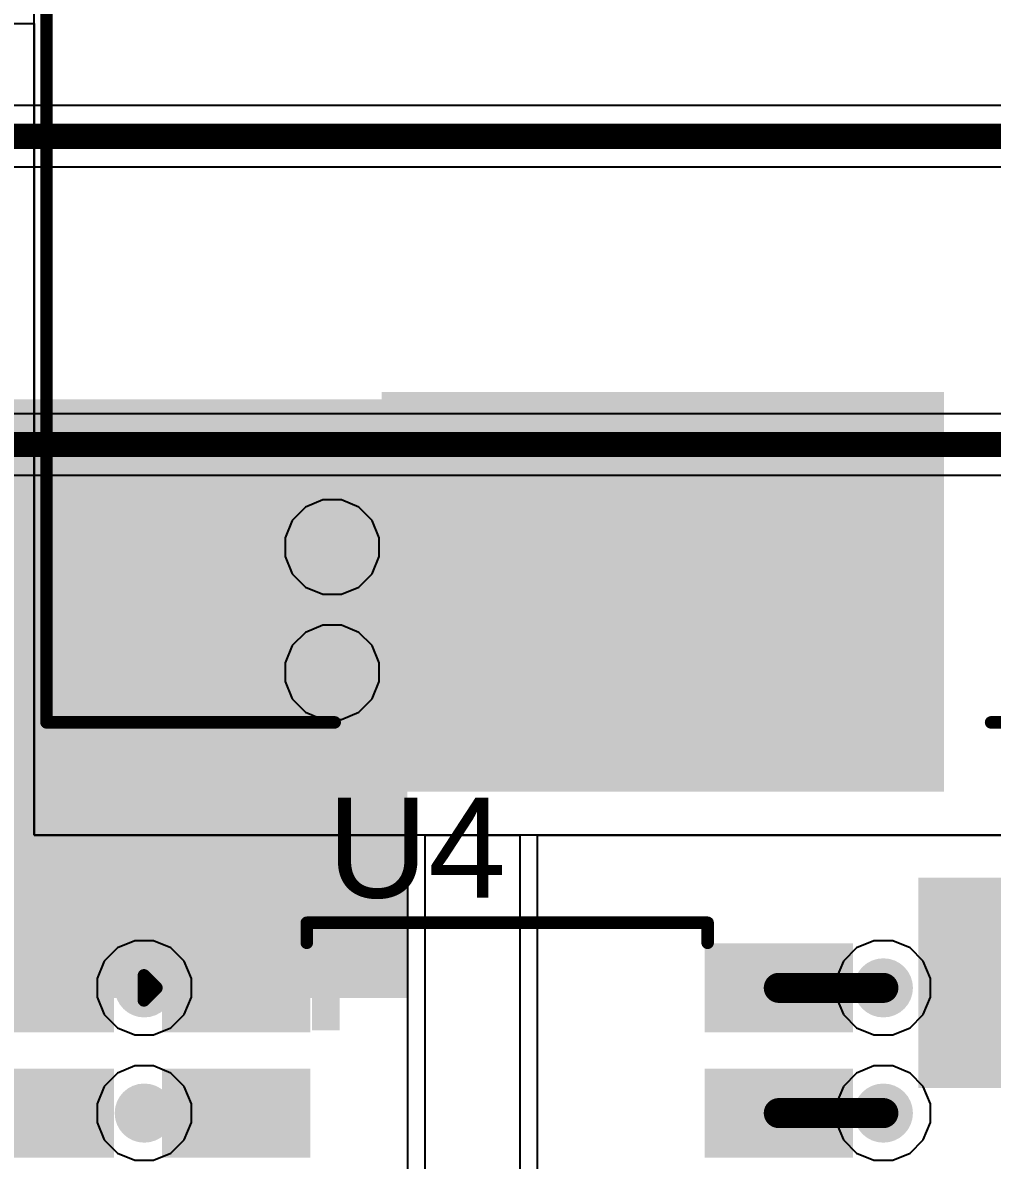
# Model space of a CAD drawing. Header units: millimetres. Extents: x 0 to 215, y 0 to 215.
# Drawn here: x 2.9215 to 3.3085, y 1.9562 to 2.4103 of the extents above; entities that cross this region are included whole.
import ezdxf

# ---------------------------------------------------------------- set-up
doc = ezdxf.new("R2010")
doc.units = ezdxf.units.MM
doc.header["$MEASUREMENT"] = 0
for name, color, linetype in [('BottomLayer', 5, 'Continuous'), ('TopLayer', 1, 'Continuous'), ('TopOverlay', 2, 'Continuous'), ('TopPaste', 8, 'Continuous'), ('TopSolder', 216, 'Continuous'), ('ViaHoleLayer', 16, 'Continuous')]:
    doc.layers.add(name, color=color, linetype=linetype)
doc.styles.add('Arial', font='', dxfattribs={"height": 0.2})
doc.styles.get('Arial').set_extended_font_data('Arial')

# ---------------------------------------------------------------- blocks, each defined once
blk = doc.blocks.new('SOP_8_21')
at = {"layer": 'TopLayer'}
for points in [[(-0.13386, 0.08878), (-0.08268, 0.08878), (-0.08268, 0.06122), (-0.13386, 0.06122)], [(0.08268, 0.08878), (0.13386, 0.08878), (0.13386, 0.06122), (0.08268, 0.06122)], [(-0.13386, 0.03878), (-0.08268, 0.03878), (-0.08268, 0.01122), (-0.13386, 0.01122)], [(0.08268, 0.03878), (0.13386, 0.03878), (0.13386, 0.01122), (0.08268, 0.01122)], [(-0.13386, -0.01122), (-0.08268, -0.01122), (-0.08268, -0.03878), (-0.13386, -0.03878)], [(0.08268, -0.01122), (0.13386, -0.01122), (0.13386, -0.03878), (0.08268, -0.03878)], [(-0.13386, -0.06122), (-0.08268, -0.06122), (-0.08268, -0.08878), (-0.13386, -0.08878)], [(0.08268, -0.06122), (0.13386, -0.06122), (0.13386, -0.08878), (0.08268, -0.08878)]]:
    blk.add_hatch(color=1, dxfattribs=at).paths.add_polyline_path(points)
at = {"layer": 'TopOverlay'}
blk.add_hatch(color=2, dxfattribs=at).paths.add_polyline_path([(-0.078, 0.058), (-0.067, 0.058), (-0.067, 0.084), (-0.078, 0.084)])
at = {"layer": 'TopPaste'}
for points in [[(-0.13386, 0.08878), (-0.08268, 0.08878), (-0.08268, 0.06122), (-0.13386, 0.06122)], [(0.08268, 0.08878), (0.13386, 0.08878), (0.13386, 0.06122), (0.08268, 0.06122)], [(-0.13386, 0.03878), (-0.08268, 0.03878), (-0.08268, 0.01122), (-0.13386, 0.01122)], [(0.08268, 0.03878), (0.13386, 0.03878), (0.13386, 0.01122), (0.08268, 0.01122)], [(-0.13386, -0.01122), (-0.08268, -0.01122), (-0.08268, -0.03878), (-0.13386, -0.03878)], [(0.08268, -0.01122), (0.13386, -0.01122), (0.13386, -0.03878), (0.08268, -0.03878)], [(-0.13386, -0.06122), (-0.08268, -0.06122), (-0.08268, -0.08878), (-0.13386, -0.08878)], [(0.08268, -0.06122), (0.13386, -0.06122), (0.13386, -0.08878), (0.08268, -0.08878)]]:
    blk.add_hatch(color=8, dxfattribs=at).paths.add_polyline_path(points)
at = {"layer": 'TopSolder'}
for points in [[(-0.13786, 0.09278), (-0.07868, 0.09278), (-0.07868, 0.05722), (-0.13786, 0.05722)], [(0.07868, 0.09278), (0.13786, 0.09278), (0.13786, 0.05722), (0.07868, 0.05722)], [(-0.13786, 0.04278), (-0.07868, 0.04278), (-0.07868, 0.00722), (-0.13786, 0.00722)], [(0.07868, 0.04278), (0.13786, 0.04278), (0.13786, 0.00722), (0.07868, 0.00722)], [(-0.13786, -0.00722), (-0.07868, -0.00722), (-0.07868, -0.04278), (-0.13786, -0.04278)], [(0.07868, -0.00722), (0.13786, -0.00722), (0.13786, -0.04278), (0.07868, -0.04278)], [(-0.13786, -0.05722), (-0.07868, -0.05722), (-0.07868, -0.09278), (-0.13786, -0.09278)], [(0.07868, -0.05722), (0.13786, -0.05722), (0.13786, -0.09278), (0.07868, -0.09278)]]:
    blk.add_hatch(color=216, dxfattribs=at).paths.add_polyline_path(points)
at = {"layer": 'TopOverlay', "const_width": 0.005}
for points in [[(-0.08014, 0.101), (0.07986, 0.101)], [(-0.08014, 0.093), (-0.08014, 0.101)], [(0.07986, 0.093), (0.07986, 0.101)], [(-0.14514, 0.08), (-0.14014, 0.075)], [(-0.14514, 0.07), (-0.14514, 0.08)], [(-0.14514, 0.07), (-0.14014, 0.075)], [(-0.08014, -0.101), (-0.08014, -0.093)], [(0.07986, -0.101), (0.07986, -0.093)], [(-0.08014, -0.101), (0.07986, -0.101)]]:
    blk.add_lwpolyline(points, dxfattribs=at)
at = {"layer": 'TopOverlay', "const_width": 0.0025}
for points in [[(-0.08139, 0.101, 1), (-0.07889, 0.101, 1)], [(-0.08139, 0.101, 1), (-0.07889, 0.101, 1)], [(0.07861, 0.101, 1), (0.08111, 0.101, 1)], [(0.07861, 0.101, 1), (0.08111, 0.101, 1)], [(-0.08139, 0.093, 1), (-0.07889, 0.093, 1)], [(0.07861, 0.093, 1), (0.08111, 0.093, 1)], [(-0.14639, 0.08, 1), (-0.14389, 0.08, 1)], [(-0.14639, 0.08, 1), (-0.14389, 0.08, 1)], [(-0.14139, 0.075, 1), (-0.13889, 0.075, 1)], [(-0.14139, 0.075, 1), (-0.13889, 0.075, 1)], [(-0.14639, 0.07, 1), (-0.14389, 0.07, 1)], [(-0.14639, 0.07, 1), (-0.14389, 0.07, 1)], [(-0.08139, -0.093, 1), (-0.07889, -0.093, 1)], [(0.07861, -0.093, 1), (0.08111, -0.093, 1)], [(-0.08139, -0.101, 1), (-0.07889, -0.101, 1)], [(-0.08139, -0.101, 1), (-0.07889, -0.101, 1)], [(0.07861, -0.101, 1), (0.08111, -0.101, 1)], [(0.07861, -0.101, 1), (0.08111, -0.101, 1)]]:
    blk.add_lwpolyline(points, format="xyb", close=True, dxfattribs=at)
blk = doc.blocks.new('SOP_8_22')
at = {"layer": 'TopLayer'}
for points in [[(-0.13386, 0.08878), (-0.08268, 0.08878), (-0.08268, 0.06122), (-0.13386, 0.06122)], [(0.08268, 0.08878), (0.13386, 0.08878), (0.13386, 0.06122), (0.08268, 0.06122)], [(-0.13386, 0.03878), (-0.08268, 0.03878), (-0.08268, 0.01122), (-0.13386, 0.01122)], [(0.08268, 0.03878), (0.13386, 0.03878), (0.13386, 0.01122), (0.08268, 0.01122)], [(-0.13386, -0.01122), (-0.08268, -0.01122), (-0.08268, -0.03878), (-0.13386, -0.03878)], [(0.08268, -0.01122), (0.13386, -0.01122), (0.13386, -0.03878), (0.08268, -0.03878)], [(-0.13386, -0.06122), (-0.08268, -0.06122), (-0.08268, -0.08878), (-0.13386, -0.08878)], [(0.08268, -0.06122), (0.13386, -0.06122), (0.13386, -0.08878), (0.08268, -0.08878)]]:
    blk.add_hatch(color=1, dxfattribs=at).paths.add_polyline_path(points)
at = {"layer": 'TopOverlay'}
blk.add_hatch(color=2, dxfattribs=at).paths.add_polyline_path([(-0.078, 0.058), (-0.067, 0.058), (-0.067, 0.084), (-0.078, 0.084)])
at = {"layer": 'TopPaste'}
for points in [[(-0.13386, 0.08878), (-0.08268, 0.08878), (-0.08268, 0.06122), (-0.13386, 0.06122)], [(0.08268, 0.08878), (0.13386, 0.08878), (0.13386, 0.06122), (0.08268, 0.06122)], [(-0.13386, 0.03878), (-0.08268, 0.03878), (-0.08268, 0.01122), (-0.13386, 0.01122)], [(0.08268, 0.03878), (0.13386, 0.03878), (0.13386, 0.01122), (0.08268, 0.01122)], [(-0.13386, -0.01122), (-0.08268, -0.01122), (-0.08268, -0.03878), (-0.13386, -0.03878)], [(0.08268, -0.01122), (0.13386, -0.01122), (0.13386, -0.03878), (0.08268, -0.03878)], [(-0.13386, -0.06122), (-0.08268, -0.06122), (-0.08268, -0.08878), (-0.13386, -0.08878)], [(0.08268, -0.06122), (0.13386, -0.06122), (0.13386, -0.08878), (0.08268, -0.08878)]]:
    blk.add_hatch(color=8, dxfattribs=at).paths.add_polyline_path(points)
at = {"layer": 'TopSolder'}
for points in [[(-0.13786, 0.09278), (-0.07868, 0.09278), (-0.07868, 0.05722), (-0.13786, 0.05722)], [(0.07868, 0.09278), (0.13786, 0.09278), (0.13786, 0.05722), (0.07868, 0.05722)], [(-0.13786, 0.04278), (-0.07868, 0.04278), (-0.07868, 0.00722), (-0.13786, 0.00722)], [(0.07868, 0.04278), (0.13786, 0.04278), (0.13786, 0.00722), (0.07868, 0.00722)], [(-0.13786, -0.00722), (-0.07868, -0.00722), (-0.07868, -0.04278), (-0.13786, -0.04278)], [(0.07868, -0.00722), (0.13786, -0.00722), (0.13786, -0.04278), (0.07868, -0.04278)], [(-0.13786, -0.05722), (-0.07868, -0.05722), (-0.07868, -0.09278), (-0.13786, -0.09278)], [(0.07868, -0.05722), (0.13786, -0.05722), (0.13786, -0.09278), (0.07868, -0.09278)]]:
    blk.add_hatch(color=216, dxfattribs=at).paths.add_polyline_path(points)
at = {"layer": 'TopOverlay', "const_width": 0.005}
for points in [[(-0.08014, 0.101), (0.07986, 0.101)], [(-0.08014, 0.093), (-0.08014, 0.101)], [(0.07986, 0.093), (0.07986, 0.101)], [(-0.14514, 0.08), (-0.14014, 0.075)], [(-0.14514, 0.07), (-0.14514, 0.08)], [(-0.14514, 0.07), (-0.14014, 0.075)], [(-0.08014, -0.101), (-0.08014, -0.093)], [(0.07986, -0.101), (0.07986, -0.093)], [(-0.08014, -0.101), (0.07986, -0.101)]]:
    blk.add_lwpolyline(points, dxfattribs=at)
at = {"layer": 'TopOverlay', "const_width": 0.0025}
for points in [[(-0.08139, 0.101, 1), (-0.07889, 0.101, 1)], [(-0.08139, 0.101, 1), (-0.07889, 0.101, 1)], [(0.07861, 0.101, 1), (0.08111, 0.101, 1)], [(0.07861, 0.101, 1), (0.08111, 0.101, 1)], [(-0.08139, 0.093, 1), (-0.07889, 0.093, 1)], [(0.07861, 0.093, 1), (0.08111, 0.093, 1)], [(-0.14639, 0.08, 1), (-0.14389, 0.08, 1)], [(-0.14639, 0.08, 1), (-0.14389, 0.08, 1)], [(-0.14139, 0.075, 1), (-0.13889, 0.075, 1)], [(-0.14139, 0.075, 1), (-0.13889, 0.075, 1)], [(-0.14639, 0.07, 1), (-0.14389, 0.07, 1)], [(-0.14639, 0.07, 1), (-0.14389, 0.07, 1)], [(-0.08139, -0.093, 1), (-0.07889, -0.093, 1)], [(0.07861, -0.093, 1), (0.08111, -0.093, 1)], [(-0.08139, -0.101, 1), (-0.07889, -0.101, 1)], [(-0.08139, -0.101, 1), (-0.07889, -0.101, 1)], [(0.07861, -0.101, 1), (0.08111, -0.101, 1)], [(0.07861, -0.101, 1), (0.08111, -0.101, 1)]]:
    blk.add_lwpolyline(points, format="xyb", close=True, dxfattribs=at)
blk = doc.blocks.new('DR127_220_R_96')
at = {"layer": 'TopLayer'}
blk.add_hatch(color=1, dxfattribs=at).paths.add_polyline_path([(-0.27165, 0.10827), (-0.12008, 0.10827), (-0.12008, -0.10827), (-0.27165, -0.10827)])
at = {"layer": 'TopPaste'}
blk.add_hatch(color=8, dxfattribs=at).paths.add_polyline_path([(-0.27165, 0.10827), (-0.12008, 0.10827), (-0.12008, -0.10827), (-0.27165, -0.10827)])
at = {"layer": 'TopSolder'}
blk.add_hatch(color=216, dxfattribs=at).paths.add_polyline_path([(-0.27565, 0.11227), (-0.11608, 0.11227), (-0.11608, -0.11227), (-0.27565, -0.11227)])
at = {"layer": 'TopOverlay', "const_width": 0.005}
for points in [[(-0.248, 0.246), (0.248, 0.246)], [(-0.248, 0.246), (-0.248, 0.131)], [(-0.248, -0.131), (-0.248, -0.246)]]:
    blk.add_lwpolyline(points, dxfattribs=at)
at = {"layer": 'TopOverlay', "const_width": 0.0025}
for points in [[(-0.24925, 0.246, 1), (-0.24675, 0.246, 1)], [(-0.24925, 0.246, 1), (-0.24675, 0.246, 1)], [(-0.24925, 0.131, 1), (-0.24675, 0.131, 1)], [(-0.24925, -0.131, 1), (-0.24675, -0.131, 1)]]:
    blk.add_lwpolyline(points, format="xyb", close=True, dxfattribs=at)
blk = doc.blocks.new('DO_219AB__SMF__153')
at = {"layer": 'TopLayer'}
for points in [[(-0.085, 0.0235), (-0.044, 0.0235), (-0.044, -0.0235), (-0.085, -0.0235)], [(0.044, 0.0235), (0.085, 0.0235), (0.085, -0.0235), (0.044, -0.0235)]]:
    blk.add_hatch(color=1, dxfattribs=at).paths.add_polyline_path(points)
at = {"layer": 'TopOverlay'}
for points in [[(0.062, 0.027), (0.113, 0.027), (0.113, 0.042), (0.062, 0.042)], [(0.089, -0.03), (0.113, -0.03), (0.113, 0.03), (0.089, 0.03)], [(0.062, -0.042), (0.113, -0.042), (0.113, -0.027), (0.062, -0.027)]]:
    blk.add_hatch(color=2, dxfattribs=at).paths.add_polyline_path(points)
at = {"layer": 'TopPaste'}
for points in [[(-0.085, 0.0235), (-0.044, 0.0235), (-0.044, -0.0235), (-0.085, -0.0235)], [(0.044, 0.0235), (0.085, 0.0235), (0.085, -0.0235), (0.044, -0.0235)]]:
    blk.add_hatch(color=8, dxfattribs=at).paths.add_polyline_path(points)
at = {"layer": 'TopSolder'}
for points in [[(-0.089, 0.0275), (-0.04, 0.0275), (-0.04, -0.0275), (-0.089, -0.0275)], [(0.04, 0.0275), (0.089, 0.0275), (0.089, -0.0275), (0.04, -0.0275)]]:
    blk.add_hatch(color=216, dxfattribs=at).paths.add_polyline_path(points)
at = {"layer": 'TopOverlay', "const_width": 0.006}
for points in [[(0.062, 0.0405), (-0.062, 0.0405)], [(0.062, -0.0405), (-0.062, -0.0405)]]:
    blk.add_lwpolyline(points, dxfattribs=at)
at = {"layer": 'TopOverlay', "const_width": 0.003}
for points in [[(-0.0635, 0.0405, 1), (-0.0605, 0.0405, 1)], [(0.0605, 0.0405, 1), (0.0635, 0.0405, 1)], [(-0.0635, -0.0405, 1), (-0.0605, -0.0405, 1)], [(0.0605, -0.0405, 1), (0.0635, -0.0405, 1)]]:
    blk.add_lwpolyline(points, format="xyb", close=True, dxfattribs=at)

msp = doc.modelspace()

# ---------------------------------------------------------------- hatches: boundary and pattern name
at = {"layer": 'BottomLayer'}
h = msp.add_hatch(color=5, dxfattribs=at)
edge = h.paths.add_edge_path()
edge.add_arc((3.045, 2.201), 0.01181, 0, 360)
h = msp.add_hatch(color=5, dxfattribs=at)
edge = h.paths.add_edge_path()
edge.add_arc((3.045, 2.151), 0.01181, 0, 360)
h = msp.add_hatch(color=5, dxfattribs=at)
edge = h.paths.add_edge_path()
edge.add_arc((2.97, 2.025), 0.01181, 0, 360)
h = msp.add_hatch(color=5, dxfattribs=at)
edge = h.paths.add_edge_path()
edge.add_arc((3.265, 2.025), 0.01181, 0, 360)
h = msp.add_hatch(color=5, dxfattribs=at)
edge = h.paths.add_edge_path()
edge.add_arc((2.97, 1.975), 0.01181, 0, 360)
h = msp.add_hatch(color=5, dxfattribs=at)
edge = h.paths.add_edge_path()
edge.add_arc((3.265, 1.975), 0.01181, 0, 360)
at = {"layer": 'TopLayer'}
for points in [[(2.813, 2.106), (3.286, 2.106), (3.286, 2.26), (2.813, 2.26)], [(2.9, 2.021), (3.075, 2.021), (3.075, 2.115), (2.9, 2.115)]]:
    msp.add_hatch(color=1, dxfattribs=at).paths.add_polyline_path(points)
h = msp.add_hatch(color=1, dxfattribs=at)
edge = h.paths.add_edge_path()
edge.add_arc((3.045, 2.201), 0.01181, 0, 360)
h = msp.add_hatch(color=1, dxfattribs=at)
edge = h.paths.add_edge_path()
edge.add_arc((3.045, 2.151), 0.01181, 0, 360)
h = msp.add_hatch(color=1, dxfattribs=at)
edge = h.paths.add_edge_path()
edge.add_arc((2.97, 2.025), 0.01181, 0, 360)
h = msp.add_hatch(color=1, dxfattribs=at)
edge = h.paths.add_edge_path()
edge.add_arc((3.265, 2.025), 0.01181, 0, 360)
h = msp.add_hatch(color=1, dxfattribs=at)
edge = h.paths.add_edge_path()
edge.add_arc((2.97, 1.975), 0.01181, 0, 360)
h = msp.add_hatch(color=1, dxfattribs=at)
edge = h.paths.add_edge_path()
edge.add_arc((3.265, 1.975), 0.01181, 0, 360)
at = {"layer": 'ViaHoleLayer'}
h = msp.add_hatch(color=16, dxfattribs=at)
edge = h.paths.add_edge_path()
edge.add_arc((3.045, 2.201), 0.00591, 0, 360)
h = msp.add_hatch(color=16, dxfattribs=at)
edge = h.paths.add_edge_path()
edge.add_arc((3.045, 2.151), 0.00591, 0, 360)
h = msp.add_hatch(color=16, dxfattribs=at)
edge = h.paths.add_edge_path()
edge.add_arc((2.97, 2.025), 0.00591, 0, 360)
h = msp.add_hatch(color=16, dxfattribs=at)
edge = h.paths.add_edge_path()
edge.add_arc((3.265, 2.025), 0.00591, 0, 360)
h = msp.add_hatch(color=16, dxfattribs=at)
edge = h.paths.add_edge_path()
edge.add_arc((2.97, 1.975), 0.00591, 0, 360)
h = msp.add_hatch(color=16, dxfattribs=at)
edge = h.paths.add_edge_path()
edge.add_arc((3.265, 1.975), 0.00591, 0, 360)

# ---------------------------------------------------------------- linework, layer by layer
at = {"layer": 'BottomLayer'}
for p, q in [((3.74363, 2.37724), (2.207, 2.37724)), ((2.21207, 2.35276), (3.74363, 2.35276)), ((3.85993, 2.25424), (2.131, 2.25424)), ((2.13607, 2.22976), (3.865, 2.22976)), ((3.03434, 2.21695), (3.02905, 2.21166)), ((3.04126, 2.21981), (3.03434, 2.21695)), ((3.04874, 2.21981), (3.04126, 2.21981)), ((3.05566, 2.21695), (3.04874, 2.21981)), ((3.06095, 2.21166), (3.05566, 2.21695)), ((3.02905, 2.21166), (3.02619, 2.20474)), ((3.06381, 2.20474), (3.06095, 2.21166)), ((3.02619, 2.20474), (3.02619, 2.19726)), ((3.06381, 2.19726), (3.06381, 2.20474)), ((3.02619, 2.19726), (3.02905, 2.19034)), ((3.06095, 2.19034), (3.06381, 2.19726)), ((3.02905, 2.19034), (3.03434, 2.18505)), ((3.05566, 2.18505), (3.06095, 2.19034)), ((3.03434, 2.18505), (3.04126, 2.18219)), ((3.04874, 2.18219), (3.05566, 2.18505)), ((3.04126, 2.18219), (3.04874, 2.18219)), ((3.03434, 2.16695), (3.02905, 2.16166)), ((3.04126, 2.16981), (3.03434, 2.16695)), ((3.04874, 2.16981), (3.04126, 2.16981)), ((3.05566, 2.16695), (3.04874, 2.16981)), ((3.06095, 2.16166), (3.05566, 2.16695)), ((3.02905, 2.16166), (3.02619, 2.15474)), ((3.06381, 2.15474), (3.06095, 2.16166)), ((3.02619, 2.15474), (3.02619, 2.14726)), ((3.06381, 2.14726), (3.06381, 2.15474)), ((3.02619, 2.14726), (3.02905, 2.14034)), ((3.06095, 2.14034), (3.06381, 2.14726)), ((3.02905, 2.14034), (3.03434, 2.13505)), ((3.05566, 2.13505), (3.06095, 2.14034)), ((3.03434, 2.13505), (3.04126, 2.13219)), ((3.04874, 2.13219), (3.05566, 2.13505)), ((3.04126, 2.13219), (3.04874, 2.13219)), ((2.96626, 2.04381), (2.95934, 2.04095)), ((2.97374, 2.04381), (2.96626, 2.04381)), ((2.98066, 2.04095), (2.97374, 2.04381)), ((3.26126, 2.04381), (3.25434, 2.04095)), ((3.26874, 2.04381), (3.26126, 2.04381)), ((3.27566, 2.04095), (3.26874, 2.04381)), ((2.95934, 2.04095), (2.95405, 2.03566)), ((2.98595, 2.03566), (2.98066, 2.04095)), ((3.25434, 2.04095), (3.24905, 2.03566)), ((3.28095, 2.03566), (3.27566, 2.04095)), ((2.95405, 2.03566), (2.95119, 2.02874)), ((2.98881, 2.02874), (2.98595, 2.03566)), ((3.24905, 2.03566), (3.24619, 2.02874)), ((3.28381, 2.02874), (3.28095, 2.03566)), ((2.95119, 2.02874), (2.95119, 2.02126)), ((2.98881, 2.02126), (2.98881, 2.02874)), ((3.24619, 2.02874), (3.24619, 2.02126)), ((3.28381, 2.02126), (3.28381, 2.02874)), ((2.95119, 2.02126), (2.95405, 2.01434)), ((2.98595, 2.01434), (2.98881, 2.02126)), ((3.24619, 2.02126), (3.24905, 2.01434)), ((3.28095, 2.01434), (3.28381, 2.02126)), ((2.95405, 2.01434), (2.95934, 2.00905)), ((2.98066, 2.00905), (2.98595, 2.01434)), ((3.24905, 2.01434), (3.25434, 2.00905)), ((3.27566, 2.00905), (3.28095, 2.01434)), ((2.95934, 2.00905), (2.96626, 2.00619)), ((2.97374, 2.00619), (2.98066, 2.00905)), ((3.25434, 2.00905), (3.26126, 2.00619)), ((3.26874, 2.00619), (3.27566, 2.00905)), ((2.96626, 2.00619), (2.97374, 2.00619)), ((3.26126, 2.00619), (3.26874, 2.00619)), ((2.95934, 1.99095), (2.95405, 1.98566)), ((2.96626, 1.99381), (2.95934, 1.99095)), ((2.97374, 1.99381), (2.96626, 1.99381)), ((2.98066, 1.99095), (2.97374, 1.99381)), ((2.98595, 1.98566), (2.98066, 1.99095)), ((3.25434, 1.99095), (3.24905, 1.98566)), ((3.26126, 1.99381), (3.25434, 1.99095)), ((3.26874, 1.99381), (3.26126, 1.99381)), ((3.27566, 1.99095), (3.26874, 1.99381)), ((3.28095, 1.98566), (3.27566, 1.99095)), ((2.95405, 1.98566), (2.95119, 1.97874)), ((2.98881, 1.97874), (2.98595, 1.98566)), ((3.24905, 1.98566), (3.24619, 1.97874)), ((3.28381, 1.97874), (3.28095, 1.98566)), ((2.95119, 1.97874), (2.95119, 1.97126)), ((2.98881, 1.97126), (2.98881, 1.97874)), ((3.24619, 1.97874), (3.24619, 1.97126)), ((3.28381, 1.97126), (3.28381, 1.97874)), ((2.95119, 1.97126), (2.95405, 1.96434)), ((2.98595, 1.96434), (2.98881, 1.97126)), ((3.24619, 1.97126), (3.24905, 1.96434)), ((3.28095, 1.96434), (3.28381, 1.97126)), ((2.95405, 1.96434), (2.95934, 1.95905)), ((2.98066, 1.95905), (2.98595, 1.96434)), ((3.24905, 1.96434), (3.25434, 1.95905)), ((3.27566, 1.95905), (3.28095, 1.96434)), ((2.95934, 1.95905), (2.96626, 1.95619)), ((2.97374, 1.95619), (2.98066, 1.95905)), ((3.25434, 1.95905), (3.26126, 1.95619)), ((3.26874, 1.95619), (3.27566, 1.95905)), ((2.96626, 1.95619), (2.97374, 1.95619)), ((3.26126, 1.95619), (3.26874, 1.95619))]:
    msp.add_line(p, q, dxfattribs=at)
at = {"layer": 'BottomLayer', "const_width": 0.01}
for points in [[(2.207, 2.365), (3.758, 2.365)], [(2.131, 2.242), (3.865, 2.242)]]:
    msp.add_lwpolyline(points, dxfattribs=at)
at = {"layer": 'TopLayer'}
for p, q in [((2.926, 2.086), (2.926, 2.632)), ((2.69016, 2.41), (2.926, 2.41)), ((2.926, 2.41), (2.926, 2.086)), ((3.418, 2.086), (2.926, 2.086)), ((2.926, 2.086), (3.075, 2.086)), ((3.075, 2.086), (3.075, 1.88896)), ((3.08214, 1.88896), (3.08214, 2.086)), ((3.08214, 2.086), (3.11986, 2.086)), ((3.11986, 2.086), (3.11986, 1.687)), ((3.127, 1.687), (3.127, 2.086)), ((3.127, 2.086), (3.349, 2.086))]:
    msp.add_line(p, q, dxfattribs=at)
at = {"layer": 'TopLayer', "const_width": 0.012}
for points in [[(3.22327, 2.025), (3.265, 2.025)], [(3.22327, 1.975), (3.265, 1.975)]]:
    msp.add_lwpolyline(points, dxfattribs=at)
at = {"layer": 'TopLayer', "const_width": 0.006}
for points in [[(3.22027, 2.025, 1), (3.22627, 2.025, 1)], [(3.262, 2.025, 1), (3.268, 2.025, 1)], [(3.22027, 1.975, 1), (3.22627, 1.975, 1)], [(3.262, 1.975, 1), (3.268, 1.975, 1)]]:
    msp.add_lwpolyline(points, format="xyb", close=True, dxfattribs=at)

# ---------------------------------------------------------------- block references
for name, p, rotation in [('DR127_220_R_96', (3.177, 2.379), 90), ('DO_219AB__SMF__153', (3.392, 2.027), 180)]:
    msp.add_blockref(name, p, dxfattribs=dict(rotation=rotation))
for name, p in [('SOP_8_21', (2.82, 1.95)), ('SOP_8_22', (3.115, 1.95))]:
    msp.add_blockref(name, p)

# ---------------------------------------------------------------- texts
at = {"layer": 'TopOverlay', "style": 'Arial'}
msp.add_text('U4', height=0.04, dxfattribs=at).set_placement((3.043, 2.061))

doc.saveas('drawing.dxf')
